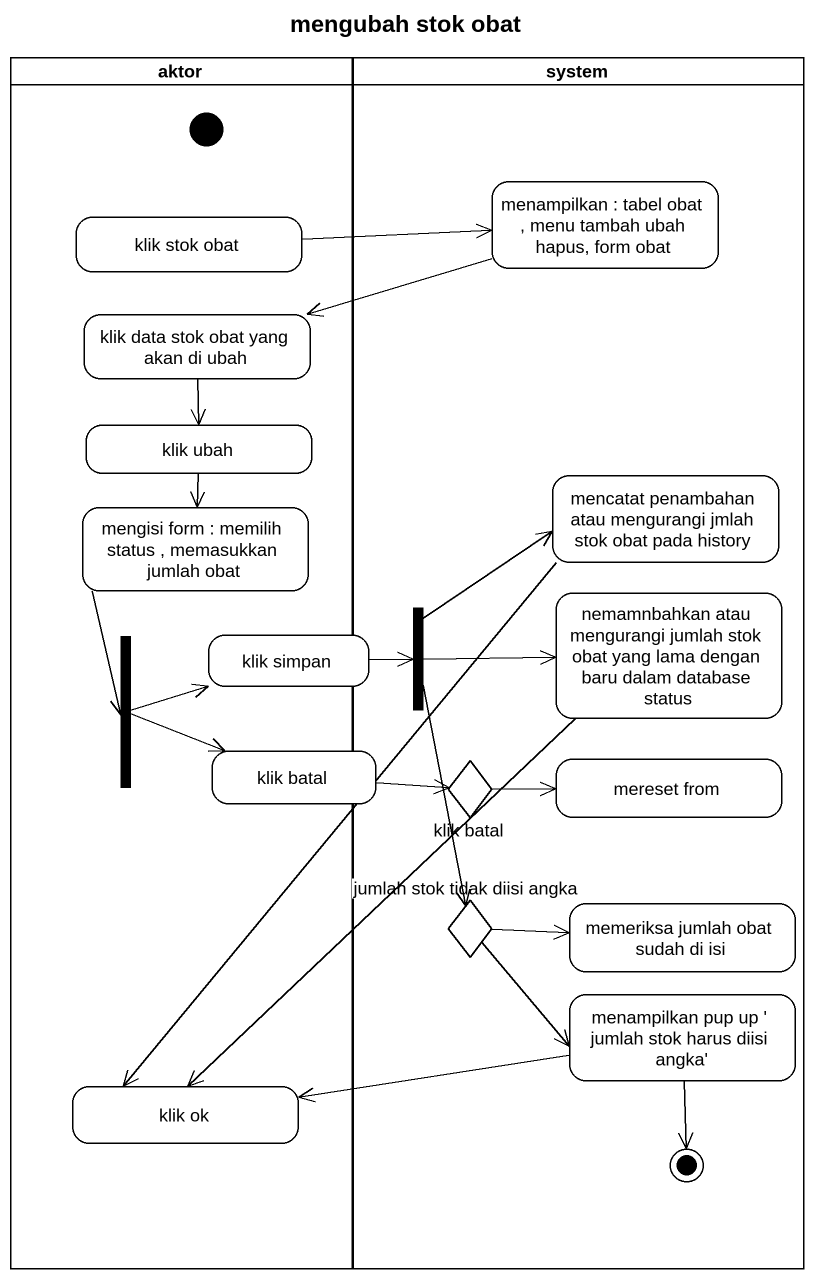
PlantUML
@startuml
title mengubah stok obat
hide empty description
state aktor <<partition>> {
  state initial1 <<start>>
  state "klik stok obat" as klik_stok_obat
  state "klik data stok obat yang akan di ubah" as klik_data_stok_obat_yang
  state "klik ubah" as klik_ubah
  state "mengisi form : memilih status , memasukkan jumlah obat" as mengisi_form_memilih_status
  state fork1 <<fork>>
  state "klik ok" as klik_ok
}
state system <<partition>> {
  state "menampilkan : tabel obat , menu tambah ubah hapus, form obat" as menampilkan_tabel_obat_menu
  state "mencatat penambahan atau mengurangi jmlah stok obat pada history" as mencatat_penambahan_atau
  state fork2 <<fork>>
  state "nemamnbahkan atau mengurangi jumlah stok obat yang lama dengan baru dalam database status" as nemamnbahkan_atau
  state "klik batal" as klik_batal_2 <<choice>>
  state "mereset from" as mereset_from
  state "jumlah stok tidak diisi angka" as jumlah_stok_tidak_diisi <<choice>>
  state "memeriksa jumlah obat sudah di isi" as memeriksa_jumlah_obat_sudah
  state "menampilkan pup up ' jumlah stok harus diisi angka'" as menampilkan_pup_up_jumlah
  menampilkan_pup_up_jumlah --> [*]
}
state "klik simpan" as klik_simpan
state "klik batal" as klik_batal
menampilkan_tabel_obat_menu -left-> klik_data_stok_obat_yang
klik_stok_obat -right-> menampilkan_tabel_obat_menu
klik_data_stok_obat_yang --> klik_ubah
klik_ubah --> mengisi_form_memilih_status
mengisi_form_memilih_status --> fork1
mencatat_penambahan_atau --> klik_ok
fork1 -right-> klik_simpan
fork1 -right-> klik_batal
klik_simpan -right-> fork2
fork2 -right-> mencatat_penambahan_atau
fork2 -right-> nemamnbahkan_atau
fork2 --> jumlah_stok_tidak_diisi
nemamnbahkan_atau --> klik_ok
klik_batal -right-> klik_batal_2
klik_batal_2 -right-> mereset_from
jumlah_stok_tidak_diisi -right-> memeriksa_jumlah_obat_sudah
jumlah_stok_tidak_diisi -right-> menampilkan_pup_up_jumlah
menampilkan_pup_up_jumlah -left-> klik_ok
@enduml
